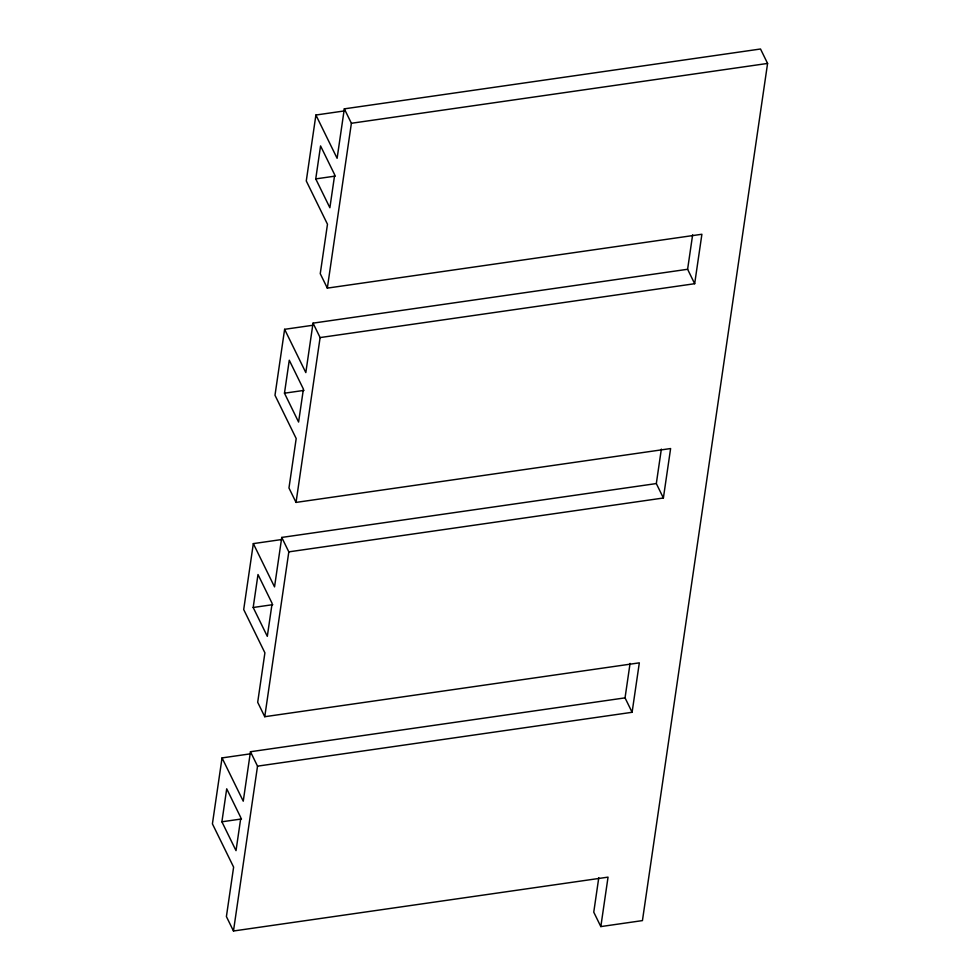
<?xml version="1.0" encoding="UTF-8"?>
<svg xmlns="http://www.w3.org/2000/svg" width="980" height="980" viewBox="0 0 980 980"><rect width="100%" height="100%" fill="white"/><g stroke="black" fill="none" stroke-linecap="round" stroke-linejoin="round"><path stroke-width="1.47" d="M250.696 753.792L222.043 757.908L212.415 823.849L233.62 867.116L226.405 916.57L233.473 931L608.041 877.137L600.826 926.59L642.439 920.6L767.585 63.431L760.517 49L344.323 108.854L337.108 158.307L315.903 115.028L344.556 110.899M281.983 539.49L253.33 543.618L243.702 609.548L264.906 652.827L257.691 702.28L264.747 716.711L639.327 662.848L632.1 712.289L257.532 766.152L250.464 751.734L625.044 697.87L632.1 712.289M313.269 325.201L284.617 329.317L274.988 395.259L296.193 438.538L288.965 487.991L296.034 502.409L670.614 448.546L663.386 497.999L288.818 551.863L281.75 537.432L656.318 483.569L663.386 497.999M315.903 115.028L306.275 180.957L327.479 224.236L320.252 273.69L327.32 288.12L701.901 234.257L694.673 283.71L320.105 337.573L313.036 323.143L687.605 269.279L694.673 283.71M221.897 821.791L226.711 788.814L240.835 817.675L236.021 850.64L221.897 821.791L241.496 818.974M253.183 607.49L257.997 574.525L272.122 603.374L267.307 636.339L253.183 607.49L272.783 604.672M284.47 393.201L289.272 360.224L303.408 389.085L298.594 422.049L284.47 393.201L304.07 390.383M315.744 178.899L320.558 145.934L334.695 174.783L329.88 207.748L315.744 178.899L335.356 176.082M250.464 751.734L243.248 801.187L222.043 757.908M281.75 537.432L274.535 586.885L253.33 543.618M313.036 323.143L305.821 372.596L284.617 329.317M233.473 931L257.532 766.152M264.747 716.711L288.818 551.863M296.034 502.409L320.105 337.573M327.32 288.12L351.391 123.272L344.323 108.854M598.78 877.7L593.758 912.16L600.826 926.59M625.044 697.87L630.067 663.399M656.318 483.569L661.353 449.11M687.605 269.279L692.639 234.808M351.391 123.272L767.585 63.431"/></g></svg>
